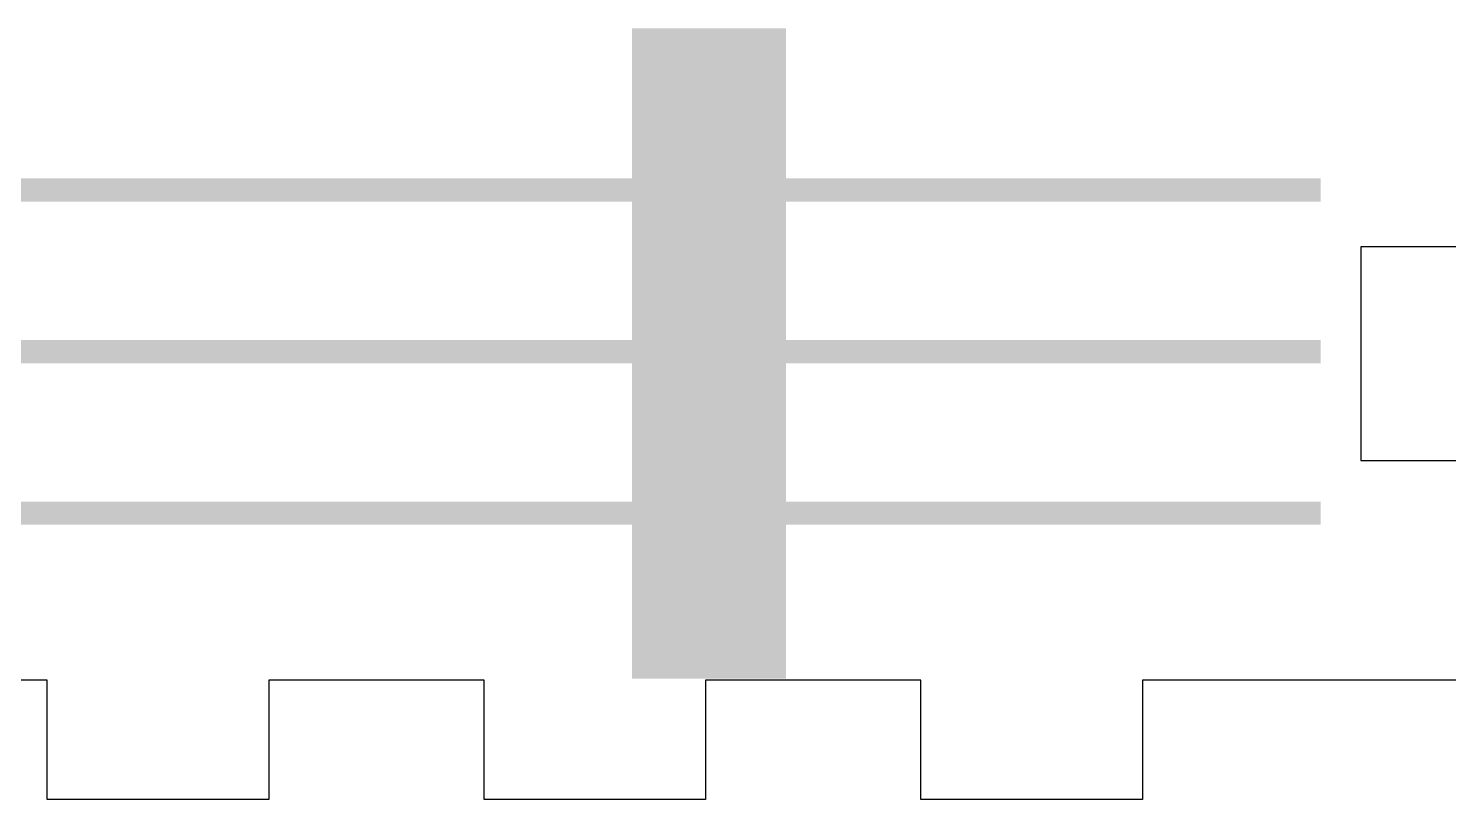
# Model space of a CAD drawing. Header units: millimetres. Extents: x 6 to 294, y 109 to 451.
# Drawn here: x 216.31 to 253.22, y 393.76 to 413.8 of the extents above; entities that cross this region are included whole.
import ezdxf

# ---------------------------------------------------------------- set-up
doc = ezdxf.new("R2010")
doc.units = ezdxf.units.MM
doc.layers.add('CUT', color=1, linetype='Continuous')
doc.layers.add('RASTER', color=7, linetype='Continuous')

msp = doc.modelspace()

# ---------------------------------------------------------------- hatches: boundary and pattern name
at = {"layer": 'RASTER'}
for points in [[(232, 413.8), (236, 413.8), (236, 396.9), (232, 396.9)], [(234.55, 410.42), (234.545, 410.348), (234.531, 410.278), (234.508, 410.21), (234.476, 410.145), (234.436, 410.085), (234.389, 410.031), (234.335, 409.984), (234.275, 409.944), (234.21, 409.912), (234.142, 409.889), (234.072, 409.875), (234, 409.87), (233.928, 409.875), (233.858, 409.889), (233.79, 409.912), (233.725, 409.944), (233.665, 409.984), (233.611, 410.031), (233.564, 410.085), (233.524, 410.145), (233.492, 410.21), (233.469, 410.278), (233.455, 410.348), (233.45, 410.42), (233.455, 410.492), (233.469, 410.562), (233.492, 410.63), (233.524, 410.695), (233.564, 410.755), (233.611, 410.809), (233.665, 410.856), (233.725, 410.896), (233.79, 410.928), (233.858, 410.951), (233.928, 410.965), (234, 410.97), (234.072, 410.965), (234.142, 410.951), (234.21, 410.928), (234.275, 410.896), (234.335, 410.856), (234.389, 410.809), (234.436, 410.755), (234.476, 410.695), (234.508, 410.63), (234.531, 410.562), (234.545, 410.492)], [(178.1, 409.9), (249.9, 409.9), (249.9, 409.3), (178.1, 409.3)], [(178.1, 405.7), (249.9, 405.7), (249.9, 405.1), (178.1, 405.1)], [(234.55, 405.35), (234.545, 405.278), (234.531, 405.208), (234.508, 405.14), (234.476, 405.075), (234.436, 405.015), (234.389, 404.961), (234.335, 404.914), (234.275, 404.874), (234.21, 404.842), (234.142, 404.819), (234.072, 404.805), (234, 404.8), (233.928, 404.805), (233.858, 404.819), (233.79, 404.842), (233.725, 404.874), (233.665, 404.914), (233.611, 404.961), (233.564, 405.015), (233.524, 405.075), (233.492, 405.14), (233.469, 405.208), (233.455, 405.278), (233.45, 405.35), (233.455, 405.422), (233.469, 405.492), (233.492, 405.56), (233.524, 405.625), (233.564, 405.685), (233.611, 405.739), (233.665, 405.786), (233.725, 405.826), (233.79, 405.858), (233.858, 405.881), (233.928, 405.895), (234, 405.9), (234.072, 405.895), (234.142, 405.881), (234.21, 405.858), (234.275, 405.826), (234.335, 405.786), (234.389, 405.739), (234.436, 405.685), (234.476, 405.625), (234.508, 405.56), (234.531, 405.492), (234.545, 405.422)], [(178.1, 401.5), (249.9, 401.5), (249.9, 400.9), (178.1, 400.9)], [(234.55, 400.28), (234.545, 400.208), (234.531, 400.138), (234.508, 400.07), (234.476, 400.005), (234.436, 399.945), (234.389, 399.891), (234.335, 399.844), (234.275, 399.804), (234.21, 399.772), (234.142, 399.749), (234.072, 399.735), (234, 399.73), (233.928, 399.735), (233.858, 399.749), (233.79, 399.772), (233.725, 399.804), (233.665, 399.844), (233.611, 399.891), (233.564, 399.945), (233.524, 400.005), (233.492, 400.07), (233.469, 400.138), (233.455, 400.208), (233.45, 400.28), (233.455, 400.352), (233.469, 400.422), (233.492, 400.49), (233.524, 400.555), (233.564, 400.615), (233.611, 400.669), (233.665, 400.716), (233.725, 400.756), (233.79, 400.788), (233.858, 400.811), (233.928, 400.825), (234, 400.83), (234.072, 400.825), (234.142, 400.811), (234.21, 400.788), (234.275, 400.756), (234.335, 400.716), (234.389, 400.669), (234.436, 400.615), (234.476, 400.555), (234.508, 400.49), (234.531, 400.422), (234.545, 400.352)]]:
    msp.add_hatch(color=7, dxfattribs=at).paths.add_polyline_path(points)

# ---------------------------------------------------------------- linework, layer by layer
at = {"layer": 'CUT'}
for points in [[(254.04, 408.127), (250.94, 408.127), (250.94, 402.573), (254.04, 402.573)], [(254.04, 396.86), (250.9, 396.86), (245.263, 396.86), (245.263, 393.76), (239.506, 393.76), (239.506, 396.86), (233.909, 396.86), (233.909, 393.76), (228.152, 393.76), (228.152, 396.86), (222.555, 396.86), (222.555, 393.76), (216.798, 393.76), (216.798, 396.86), (211.202, 396.86), (211.202, 393.76), (205.445, 393.76), (205.445, 396.86), (199.848, 396.86), (199.848, 393.76), (194.091, 393.76), (194.091, 396.86), (188.494, 396.86)]]:
    msp.add_lwpolyline(points, dxfattribs=at)

doc.saveas('drawing.dxf')
